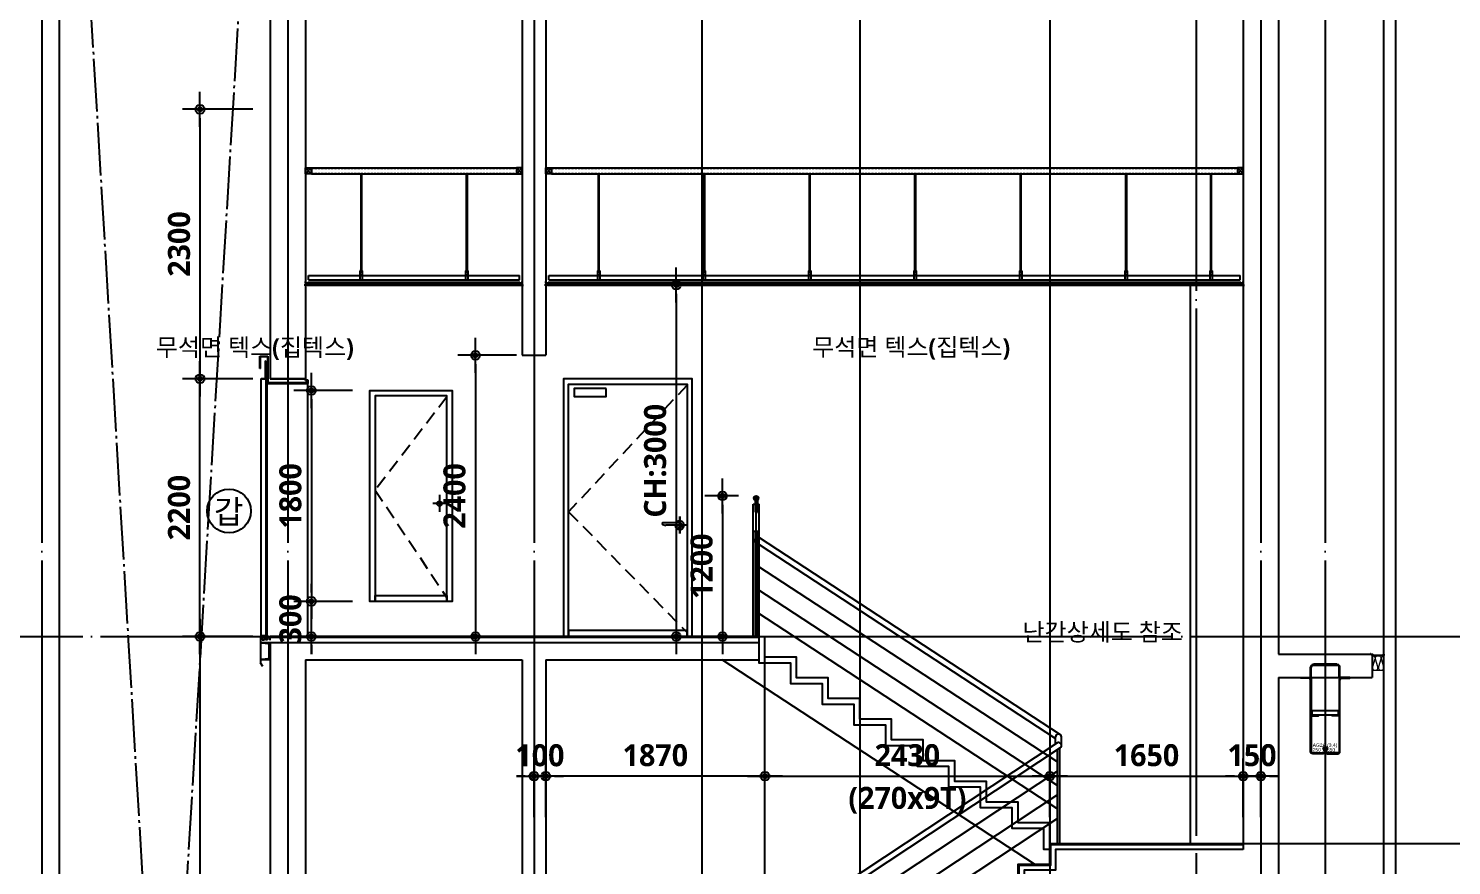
# Model space of a CAD drawing. Header units: millimetres. Extents: x 0 to 356400, y 0 to 68257.
# Drawn here: x 240112 to 252252, y 39745 to 46890 of the extents above; entities that cross this region are included whole.
import ezdxf
from ezdxf.enums import TextEntityAlignment as Align

# ---------------------------------------------------------------- set-up
doc = ezdxf.new("R2010")
doc.units = ezdxf.units.MM
doc.header["$LTSCALE"] = 75
for name, pattern in [('CEN', [62, 60, -1, 0, -1]), ('HID', [2.3, 1.5, -0.8]), ('HIDDEN', [0.375, 0.25, -0.125]), ('STD_SHAFT', [7.3, 6, -0.5, 0.3, -0.5])]:
    doc.linetypes.add(name, pattern=pattern)
doc.layers.get('Defpoints').update_dxf_attribs({"color": 161})
for name, color, linetype in [('##좌굴방지', 6, 'Continuous'), ('A-ANNO-LEAD', 4, 'Continuous'), ('A-ANNO-SYMB', 7, 'Continuous'), ('A-ANNO-TEXT1', 7, 'Continuous'), ('A-ANNO-TITL', 7, 'Continuous'), ('A-CEN', 1, 'CEN'), ('A-DOOR', 4, 'Continuous'), ('A-FIN-TYP1', 6, 'Continuous'), ('A-FIN-TYP2', 4, 'Continuous'), ('A-FLOR-GW', 6, 'Continuous'), ('A-FLOR-OPEN-BELO', 6, 'STD_SHAFT'), ('A-PS-HID', 5, 'HID'), ('A-SECT-DOOR', 8, 'Continuous'), ('A-SECT-ELEV', 8, 'Continuous'), ('A-SECT-Hrail1', 8, 'Continuous'), ('A-SECT-Hrail2', 6, 'Continuous'), ('A-SECT-MATR1', 4, 'Continuous'), ('A-SECT-STAIRS', 4, 'Continuous'), ('A-ST-AXIS-CEN', 252, 'CEN'), ('A-ST-AXIS-DIM', 7, 'Continuous'), ('A-ST-CONC', 2, 'Continuous'), ('A-WALL-PATT', 8, 'Continuous'), ('C02-AA$0$A-FIN-TYP1', 6, 'Continuous'), ('C02-AA$0$A-SECT-CLNG', 6, 'Continuous'), ('C02-AA$0$A-SECT-MATR1', 4, 'Continuous'), ('LEADER', 7, 'Continuous')]:
    doc.layers.add(name, color=color, linetype=linetype)
for name, color, linetype, plot in [('A-ANNO-NPLT', 129, 'Continuous', False), ('Defpoint', 161, 'Continuous', False), ('G(그리드2)', 235, 'Continuous', False)]:
    doc.layers.add(name, color=color, linetype=linetype, plot=plot)
doc.layers.add('A-XXXX-INSL2', color=8, linetype='Continuous', lineweight=18)
doc.layers.add('A-XXXX-STL', color=3, linetype='Continuous', lineweight=25)
doc.styles.add('2020음성 1차', font='NanumGothicBold.ttf')
doc.styles.add('SH_대대리576', font='')
doc.styles.add('SH_진천_나눔', font='NanumGothicBold.ttf')
doc.styles.get("Standard").update_dxf_attribs({"font": 'arial.ttf'})
doc.styles.get('SH_대대리576').set_extended_font_data('NanumGothic', bold=True)
doc.dimstyles.new('SHP 75 (in)', dxfattribs={"dimscale": 75, "dimtxt": 2.5, "dimasz": 1, "dimexe": 2, "dimexo": 2, "dimgap": 1, "dimtad": 1, "dimdec": 0, "dimzin": 0, "dimdsep": 46, "dimtxsty": 'SH_대대리576', "dimblk": 'DIMDOT', "dimblk1": 'NONE', "dimblk2": 'DIMDOT', "dimcen": 0.09, "dimclrd": 256, "dimclre": 256, "dimclrt": 3, "dimadec": 0, "dimazin": 1, "dimtfac": 1, "dimtdec": 0, "dimtix": 1, "dimtmove": 2, "dimatfit": 0, "dimldrblk": 'DIMDOT', "dimfxl": 1, "dimtfillclr": 3, "dimtolj": 1, "dimtzin": 0, "dimlwd": -1, "dimlwe": -1, "dimarcsym": 0})
pattern_1 = [(45, (-26656.6069, -1454.5902), (-0.25, 0.25), [])]

# ---------------------------------------------------------------- blocks, each defined once
blk = doc.blocks.new('DIMDOT')
at = {"color": 0}
blk.add_line((-2, 0), (2, 0), dxfattribs=at)
for radius in [0.5, 0.25]:
    blk.add_circle((0, 0), radius, dxfattribs=at)
blk = doc.blocks.new('*D4415')
at = {"layer": 'A-ST-AXIS-DIM'}
for p, q in [((246170, 42900), (245883, 42900)), ((246033, 42825), (246033, 41775)), ((246180, 41700), (245883, 41700))]:
    blk.add_line(p, q, dxfattribs=at)
at = {"layer": 'Defpoints', "color": 0}
for p in [(246320, 42900), (246033, 41700), (246330, 41700)]:
    blk.add_point(p, dxfattribs=at)
at = {"layer": 'A-ST-AXIS-DIM', "linetype": 'ByBlock', "xscale": 75, "yscale": 75, "zscale": 75}
for p, rotation in [((246033, 42900), 90), ((246033, 41700), 270)]:
    blk.add_blockref('DIMDOT', p, dxfattribs=dict(at, rotation=rotation))
at = {"layer": 'A-ST-AXIS-DIM', "color": 3, "insert": (245855, 42300), "char_height": 187.5, "attachment_point": 5, "rotation": 90, "style": 'SH_대대리576'}
blk.add_mtext('\\A1;1200', dxfattribs=at)
blk = doc.blocks.new('_None')
blk = doc.blocks.new('*D4416')
at = {"layer": 'A-ST-AXIS-DIM'}
for p, q in [((246088, 44700), (245488, 44700)), ((245638, 44625), (245638, 41775)), ((246088, 41700), (245488, 41700))]:
    blk.add_line(p, q, dxfattribs=at)
at = {"layer": 'Defpoints', "color": 0}
for p in [(246238, 44700), (245638, 41700), (246238, 41700)]:
    blk.add_point(p, dxfattribs=at)
at = {"layer": 'A-ST-AXIS-DIM', "linetype": 'ByBlock', "xscale": 75, "yscale": 75, "zscale": 75}
for p, rotation in [((245638, 44700), 90), ((245638, 41700), 270)]:
    blk.add_blockref('DIMDOT', p, dxfattribs=dict(at, rotation=rotation))
at = {"layer": 'A-ST-AXIS-DIM', "color": 3, "insert": (245459, 43200), "char_height": 187.5, "attachment_point": 5, "rotation": 90, "style": 'SH_대대리576'}
blk.add_mtext('\\A1;CH:3000', dxfattribs=at)
blk = doc.blocks.new('A$C1BF15DB8')
at = {"layer": 'A-ANNO-NPLT'}
for p, q in [((-21, 14, 0), (-21, -10, 0)), ((0, 0, 0), (-31, 0, 0))]:
    blk.add_line(p, q, dxfattribs=at)
at = {"layer": 'C02-AA$0$A-FIN-TYP1'}
blk.add_line((0, 24), (0, 0), dxfattribs=at)
at = {"layer": 'C02-AA$0$A-SECT-CLNG', "color": 8}
blk.add_line((4, 44), (4, 82), dxfattribs=at)
at = {"layer": 'C02-AA$0$A-SECT-MATR1'}
blk.add_lwpolyline([(-21, 14), (-6, 14), (-6, -1), (9, -1), (9, 0), (-5, 0), (-5, 15), (-20, 15), (-20, 29), (-21, 29)], close=True, dxfattribs=at)
blk = doc.blocks.new('A$C1A1450A5')
at = {"layer": 'C02-AA$0$A-SECT-CLNG', "color": 8}
for p, q in [((-7, 0), (-7, -3)), ((7, 0), (-7, 0)), ((7, 0), (7, -3)), ((10, -3), (-10, -3)), ((-10, -3), (-10, -83)), ((10, -6), (-10, -6)), ((10, -37), (-10, -37)), ((10, -83), (-10, -83)), ((-7, -9), (-7, -6)), ((7, -9), (-7, -9)), ((-4, -14), (-4, -9)), ((4, -14), (-4, -14)), ((4, -14), (4, -9)), ((7, -9), (7, -6)), ((10, -3), (10, -83))]:
    blk.add_line(p, q, dxfattribs=at)
blk = doc.blocks.new('*U1766')
at = {"layer": 'A-ANNO-NPLT'}
for p, q in [((-5084, 0), (-5115, 0)), ((-5105, 14), (-5105, -10)), ((824, 0, 0), (855, 0, 0)), ((845, 14, 0), (845, -10, 0))]:
    blk.add_line(p, q, dxfattribs=at)
at = {"layer": 'C02-AA$0$A-FIN-TYP1'}
for p, q in [((-5084, 24), (824, 24)), ((-5084, 12), (824, 12)), ((-5084, 0), (824, 0))]:
    blk.add_line(p, q, dxfattribs=at)
at = {"layer": 'C02-AA$0$A-SECT-CLNG', "color": 8}
for p, q in [((-4659, 950), (-4659, 125)), ((-4652, 950), (-4652, 125)), ((-3759, 950), (-3759, 125)), ((-3752, 950), (-3752, 125)), ((-2859, 950), (-2859, 125)), ((-2852, 950), (-2852, 125)), ((-1959, 950), (-1959, 125)), ((-1952, 950), (-1952, 125)), ((-1059, 950), (-1059, 125)), ((-1052, 950), (-1052, 125)), ((-159, 950), (-159, 125)), ((-152, 950), (-152, 125)), ((565, 950), (565, 125)), ((572, 950), (572, 125)), ((-5080, 82), (820, 82)), ((-5080, 44), (820, 44))]:
    blk.add_line(p, q, dxfattribs=at)
for p in [(-4655, 125), (-3755, 125), (-2855, 125), (-1955, 125), (-1055, 125), (-155, 125), (569, 125)]:
    blk.add_blockref('A$C1A1450A5', p, dxfattribs=at)
at = {"layer": 'C02-AA$0$A-SECT-MATR1'}
blk.add_blockref('A$C1BF15DB8', (-5084, 0), dxfattribs=at)
at = {"layer": 'C02-AA$0$A-SECT-MATR1', "xscale": -1}
blk.add_blockref('A$C1BF15DB8', (824, 0), dxfattribs=at)
blk = doc.blocks.new('*D4585')
at = {"layer": 'A-ST-AXIS-DIM'}
for p, q in [((242025, 41700), (241425, 41700)), ((241575, 41625), (241575, 33975)), ((242025, 33900), (241425, 33900))]:
    blk.add_line(p, q, dxfattribs=at)
at = {"layer": 'Defpoints', "color": 0}
for p in [(242175, 41700), (241575, 33900), (242175, 33900)]:
    blk.add_point(p, dxfattribs=at)
at = {"layer": 'A-ST-AXIS-DIM', "linetype": 'ByBlock', "xscale": 75, "yscale": 75, "zscale": 75}
for p, rotation in [((241575, 41700), 90), ((241575, 33900), 270)]:
    blk.add_blockref('DIMDOT', p, dxfattribs=dict(at, rotation=rotation))
at = {"layer": 'A-ST-AXIS-DIM', "color": 3, "insert": (241397, 37800), "char_height": 187.5, "attachment_point": 5, "rotation": 90, "style": 'SH_대대리576'}
blk.add_mtext('\\A1;7800', dxfattribs=at)
blk = doc.blocks.new('A$C69FA2F13')
at = {"layer": 'A-DOOR'}
for p, q in [((-90, 2454), (-20, 2454)), ((-90, 2348), (-90, 2454)), ((-85, 2449), (-25, 2449)), ((-85, 2348), (-85, 2449)), ((-25, 2449), (-25, 2225)), ((-20, 2454), (-20, 2225)), ((-85, 2348), (-90, 2348)), ((-42, 2263), (-42, 2413)), ((-42, 2413), (-38, 2413)), ((-38, 2258), (-38, 2413)), ((-78, 2263), (-42, 2263)), ((-78, 2258), (-38, 2258)), ((-30, 2250), (-30, 2220)), ((-30, 2250), (-25, 2250)), ((-30, 2220), (320, 2220)), ((315, 2225), (-25, 2225)), ((300, 2245), (300, 2250)), ((300, 2250), (320, 2250)), ((300, 2245), (315, 2245)), ((315, 2225), (315, 2245)), ((320, 2250), (320, 2220)), ((320, 2250), (320, 2220)), ((-85, 60), (-85, -166)), ((-65, 60), (-85, 60)), ((-85, 54), (-80, 54)), ((-80, 39), (-85, 39)), ((-85, 39), (-85, 33)), ((-85, 33), (-75, 33)), ((-85, 10), (0, 10)), ((-80, 54), (-80, 39)), ((-75, 49), (-70, 49)), ((-75, 33), (-75, 49)), ((-70, 49), (-70, 33)), ((-70, 33), (-56, 33)), ((-65, 49), (-65, 60)), ((-56, 49), (-65, 49)), ((-61, 66), (-61, 55)), ((-51, 55), (-61, 55)), ((-56, 49), (-45, 49)), ((-40, 33), (-56, 33)), ((-51, 66), (-51, 55)), ((-45, 49), (-45, 60)), ((-45, 60), (-25, 60)), ((-35, 49), (-40, 49)), ((-40, 49), (-40, 33)), ((-35, 33), (-35, 49)), ((-25, 33), (-35, 33)), ((-25, 54), (-30, 54)), ((-30, 54), (-30, 39)), ((-30, 39), (-25, 39)), ((-25, 60), (-25, 54)), ((-25, 39), (-25, 33)), ((-65, -195), (-85, -166))]:
    blk.add_line(p, q, dxfattribs=at)
at = {"layer": 'A-DOOR', "color": 8}
blk.add_line((-15, 60), (-15, 54), dxfattribs=at)
at = {"layer": 'A-DOOR'}
blk.add_lwpolyline([(-38, 2258), (-38, 66), (-78, 66), (-78, 2258)], close=True, dxfattribs=at)
blk.add_lwpolyline([(0, -140), (-75, -140), (-75, -138, -0.384691), (-71, -133), (-19, -128, 0.384691), (-10, -118), (-10, -12, 0.384691), (-19, -2), (-71, 3, -0.384691), (-75, 8), (-75, 10), (0, 10)], format="xyb", dxfattribs=at)
at = {"layer": 'A-DOOR', "color": 8}
blk.add_lwpolyline([(-15, 60, -0.228513), (-25, 60), (-25, 50), (-15, 50), (-15, 60)], format="xyb", dxfattribs=at)
at = {"layer": 'A-SECT-ELEV'}
for p, q in [((-30, 2220), (-30, 60)), ((320, 60), (320, 2220))]:
    blk.add_line(p, q, dxfattribs=at)
at = {"layer": 'A-ST-CONC'}
blk.add_line((300, 2260), (0, 2260), dxfattribs=at)
at = {"layer": 'A-WALL-PATT'}
blk.add_line((0, 30), (0, 60), dxfattribs=at)
blk = doc.blocks.new('*D4586')
at = {"layer": 'A-ST-AXIS-DIM'}
for p, q in [((242025, 43900), (241425, 43900)), ((241575, 41775), (241575, 43825)), ((242025, 41700), (241425, 41700))]:
    blk.add_line(p, q, dxfattribs=at)
at = {"layer": 'Defpoints', "color": 0}
for p in [(241575, 43900), (242175, 43900), (242175, 41700)]:
    blk.add_point(p, dxfattribs=at)
at = {"layer": 'A-ST-AXIS-DIM', "linetype": 'ByBlock', "xscale": 75, "yscale": 75, "zscale": 75}
for p, rotation in [((241575, 43900), 90), ((241575, 41700), 270)]:
    blk.add_blockref('DIMDOT', p, dxfattribs=dict(at, rotation=rotation))
at = {"layer": 'A-ST-AXIS-DIM', "color": 3, "insert": (241397, 42800), "char_height": 187.5, "attachment_point": 5, "rotation": 90, "style": 'SH_대대리576'}
blk.add_mtext('\\A1;2200', dxfattribs=at)
blk = doc.blocks.new('*D4587')
at = {"layer": 'A-ST-AXIS-DIM'}
for p, q in [((242025, 46200), (241425, 46200)), ((241575, 46125), (241575, 43975)), ((242025, 43900), (241425, 43900))]:
    blk.add_line(p, q, dxfattribs=at)
at = {"layer": 'Defpoints', "color": 0}
for p in [(242175, 46200), (241575, 43900), (242175, 43900)]:
    blk.add_point(p, dxfattribs=at)
at = {"layer": 'A-ST-AXIS-DIM', "linetype": 'ByBlock', "xscale": 75, "yscale": 75, "zscale": 75}
for p, rotation in [((241575, 46200), 90), ((241575, 43900), 270)]:
    blk.add_blockref('DIMDOT', p, dxfattribs=dict(at, rotation=rotation))
at = {"layer": 'A-ST-AXIS-DIM', "color": 3, "insert": (241397, 45050), "char_height": 187.5, "attachment_point": 5, "rotation": 90, "style": 'SH_대대리576'}
blk.add_mtext('\\A1;2300', dxfattribs=at)
blk = doc.blocks.new('*U4589')
at = {"layer": 'A-ANNO-NPLT'}
for p, q in [((-925, 14), (-925, 0)), ((925, 14), (925, 0)), ((-910, 0), (-925, 0)), ((910, 0), (925, 0))]:
    blk.add_line(p, q, dxfattribs=at)
at = {"layer": 'A-FIN-TYP2', "color": 8}
for p, q in [((-922, 997), (-878, 953)), ((-922, 953), (-878, 997)), ((922, 997), (878, 953)), ((922, 953), (878, 997))]:
    blk.add_line(p, q, dxfattribs=at)
at = {"layer": 'A-FIN-TYP2', "color": 8, "linetype": 'HIDDEN'}
for p, q in [((-875, 997), (875, 997)), ((-875, 953), (875, 953))]:
    blk.add_line(p, q, dxfattribs=at)
for points in [[(-878, 953), (-922, 953), (-922, 997), (-878, 997)], [(878, 953), (922, 953), (922, 997), (878, 997)]]:
    blk.add_lwpolyline(points, close=True, dxfattribs=at)
at = {"layer": 'C02-AA$0$A-FIN-TYP1'}
for p, q in [((-875, 1000), (875, 1000)), ((-875, 950), (875, 950)), ((-904, 24), (904, 24)), ((-904, 12), (904, 12)), ((-904, 0), (904, 0)), ((-925, 0), (-925, 0))]:
    blk.add_line(p, q, dxfattribs=at)
for points in [[(-875, 950), (-925, 950), (-925, 1000), (-875, 1000)], [(875, 950), (925, 950), (925, 1000), (875, 1000)]]:
    blk.add_lwpolyline(points, close=True, dxfattribs=at)
at = {"layer": 'C02-AA$0$A-SECT-CLNG', "color": 8}
for p, q in [((-454, 950), (-454, 125)), ((-447, 950), (-447, 125)), ((446, 950), (446, 125)), ((453, 950), (453, 125)), ((-900, 82), (900, 82)), ((-900, 44), (900, 44))]:
    blk.add_line(p, q, dxfattribs=at)
for p in [(-450, 125), (450, 125)]:
    blk.add_blockref('A$C1A1450A5', p, dxfattribs=at)
at = {"layer": 'C02-AA$0$A-SECT-MATR1'}
blk.add_blockref('A$C1BF15DB8', (-904, 0), dxfattribs=at)
at = {"layer": 'C02-AA$0$A-SECT-MATR1', "extrusion": (0, 0, -1), "zscale": -1}
blk.add_blockref('A$C1BF15DB8', (-904, 0), dxfattribs=at)
blk = doc.blocks.new('*D4593')
at = {"layer": 'A-ST-AXIS-DIM'}
for p, q in [((242875, 43800), (242375, 43800)), ((242525, 43725), (242525, 42075)), ((242875, 42000), (242375, 42000))]:
    blk.add_line(p, q, dxfattribs=at)
at = {"layer": 'Defpoints', "color": 0}
for p in [(243025, 43800), (242525, 42000), (243025, 42000)]:
    blk.add_point(p, dxfattribs=at)
at = {"layer": 'A-ST-AXIS-DIM', "linetype": 'ByBlock', "xscale": 75, "yscale": 75, "zscale": 75}
for p, rotation in [((242525, 43800), 90), ((242525, 42000), 270)]:
    blk.add_blockref('DIMDOT', p, dxfattribs=dict(at, rotation=rotation))
at = {"layer": 'A-ST-AXIS-DIM', "color": 3, "insert": (242347, 42900), "char_height": 187.5, "attachment_point": 5, "rotation": 90, "style": 'SH_대대리576'}
blk.add_mtext('\\A1;1800', dxfattribs=at)
blk = doc.blocks.new('*D4594')
at = {"layer": 'A-ST-AXIS-DIM'}
for p, q in [((242525, 42075), (242525, 42150)), ((242875, 42000), (242375, 42000)), ((242525, 41700), (242525, 42000)), ((242875, 41700), (242375, 41700)), ((242525, 41625), (242525, 41550))]:
    blk.add_line(p, q, dxfattribs=at)
at = {"layer": 'Defpoints', "color": 0}
for p in [(242525, 42000), (243025, 42000), (243025, 41700)]:
    blk.add_point(p, dxfattribs=at)
at = {"layer": 'A-ST-AXIS-DIM', "linetype": 'ByBlock', "xscale": 75, "yscale": 75, "zscale": 75}
for p, rotation in [((242525, 42000), 270), ((242525, 41700), 90)]:
    blk.add_blockref('DIMDOT', p, dxfattribs=dict(at, rotation=rotation))
at = {"layer": 'A-ST-AXIS-DIM', "color": 3, "insert": (242347, 41850), "char_height": 187.5, "attachment_point": 5, "rotation": 90, "style": 'SH_대대리576'}
blk.add_mtext('\\A1;300', dxfattribs=at)
blk = doc.blocks.new('*D9077')
at = {"layer": 'A-ST-AXIS-DIM'}
for p, q in [((246395, 40158), (246395, 40658)), ((248825, 40158), (248825, 40658)), ((246470, 40508), (248750, 40508))]:
    blk.add_line(p, q, dxfattribs=at)
at = {"layer": 'Defpoints', "color": 0}
for p in [(248825, 40508), (246395, 40008), (248825, 40008)]:
    blk.add_point(p, dxfattribs=at)
at = {"layer": 'A-ST-AXIS-DIM', "linetype": 'ByBlock', "xscale": 75, "yscale": 75, "zscale": 75, "rotation": 180}
blk.add_blockref('DIMDOT', (246395, 40508), dxfattribs=at)
at = {"layer": 'A-ST-AXIS-DIM', "linetype": 'ByBlock', "xscale": 75, "yscale": 75, "zscale": 75}
blk.add_blockref('DIMDOT', (248825, 40508), dxfattribs=at)
at = {"layer": 'A-ST-AXIS-DIM', "color": 3, "char_height": 187.5, "attachment_point": 5, "style": 'SH_대대리576'}
for s, insert in [('\\A1;2430', (247610, 40686)), ('\\A1;(270x9T)', (247610, 40302))]:
    blk.add_mtext(s, dxfattribs=dict(at, insert=insert))
blk = doc.blocks.new('*D9078')
at = {"layer": 'A-ST-AXIS-DIM'}
for p, q in [((248825, 40158), (248825, 40658)), ((250475, 40158), (250475, 40658)), ((248900, 40508), (250400, 40508))]:
    blk.add_line(p, q, dxfattribs=at)
at = {"layer": 'Defpoints', "color": 0}
for p in [(250475, 40508), (248825, 40008), (250475, 40008)]:
    blk.add_point(p, dxfattribs=at)
at = {"layer": 'A-ST-AXIS-DIM', "linetype": 'ByBlock', "xscale": 75, "yscale": 75, "zscale": 75, "rotation": 180}
blk.add_blockref('DIMDOT', (248825, 40508), dxfattribs=at)
at = {"layer": 'A-ST-AXIS-DIM', "linetype": 'ByBlock', "xscale": 75, "yscale": 75, "zscale": 75}
blk.add_blockref('DIMDOT', (250475, 40508), dxfattribs=at)
at = {"layer": 'A-ST-AXIS-DIM', "color": 3, "insert": (249650, 40686), "char_height": 187.5, "attachment_point": 5, "style": 'SH_대대리576'}
blk.add_mtext('\\A1;1650', dxfattribs=at)
blk = doc.blocks.new('*D9079')
at = {"layer": 'A-ST-AXIS-DIM'}
for p, q in [((244525, 40158), (244525, 40658)), ((246395, 40158), (246395, 40658)), ((246320, 40508), (244600, 40508))]:
    blk.add_line(p, q, dxfattribs=at)
at = {"layer": 'Defpoints', "color": 0}
for p in [(244525, 40508), (244525, 40008), (246395, 40008)]:
    blk.add_point(p, dxfattribs=at)
at = {"layer": 'A-ST-AXIS-DIM', "linetype": 'ByBlock', "xscale": 75, "yscale": 75, "zscale": 75, "rotation": 180}
blk.add_blockref('DIMDOT', (244525, 40508), dxfattribs=at)
at = {"layer": 'A-ST-AXIS-DIM', "linetype": 'ByBlock', "xscale": 75, "yscale": 75, "zscale": 75}
blk.add_blockref('DIMDOT', (246395, 40508), dxfattribs=at)
at = {"layer": 'A-ST-AXIS-DIM', "color": 3, "insert": (245460, 40686), "char_height": 187.5, "attachment_point": 5, "style": 'SH_대대리576'}
blk.add_mtext('\\A1;1870', dxfattribs=at)
blk = doc.blocks.new('*D9080')
at = {"layer": 'A-ST-AXIS-DIM'}
for p, q in [((244425, 40158), (244425, 40658)), ((244525, 40158), (244525, 40658)), ((244350, 40508), (244275, 40508)), ((244425, 40508), (244525, 40508)), ((244600, 40508), (244675, 40508))]:
    blk.add_line(p, q, dxfattribs=at)
at = {"layer": 'Defpoints', "color": 0}
for p in [(244525, 40508), (244425, 40008), (244525, 40008)]:
    blk.add_point(p, dxfattribs=at)
at = {"layer": 'A-ST-AXIS-DIM', "linetype": 'ByBlock', "xscale": 75, "yscale": 75, "zscale": 75}
blk.add_blockref('DIMDOT', (244425, 40508), dxfattribs=at)
at = {"layer": 'A-ST-AXIS-DIM', "linetype": 'ByBlock', "xscale": 75, "yscale": 75, "zscale": 75, "rotation": 180}
blk.add_blockref('DIMDOT', (244525, 40508), dxfattribs=at)
at = {"layer": 'A-ST-AXIS-DIM', "color": 3, "insert": (244475, 40685), "char_height": 187.5, "attachment_point": 5, "style": 'SH_대대리576'}
blk.add_mtext('\\A1;100', dxfattribs=at)
blk = doc.blocks.new('*D9081')
at = {"layer": 'A-ST-AXIS-DIM'}
for p, q in [((250475, 40158), (250475, 40658)), ((250625, 40158), (250625, 40658)), ((250400, 40508), (250325, 40508)), ((250625, 40508), (250475, 40508)), ((250700, 40508), (250775, 40508))]:
    blk.add_line(p, q, dxfattribs=at)
at = {"layer": 'Defpoints', "color": 0}
for p in [(250475, 40508), (250475, 40008), (250625, 40008)]:
    blk.add_point(p, dxfattribs=at)
at = {"layer": 'A-ST-AXIS-DIM', "linetype": 'ByBlock', "xscale": 75, "yscale": 75, "zscale": 75}
blk.add_blockref('DIMDOT', (250475, 40508), dxfattribs=at)
at = {"layer": 'A-ST-AXIS-DIM', "linetype": 'ByBlock', "xscale": 75, "yscale": 75, "zscale": 75, "rotation": 180}
blk.add_blockref('DIMDOT', (250625, 40508), dxfattribs=at)
at = {"layer": 'A-ST-AXIS-DIM', "color": 3, "insert": (250550, 40686), "char_height": 187.5, "attachment_point": 5, "style": 'SH_대대리576'}
blk.add_mtext('\\A1;150', dxfattribs=at)
blk = doc.blocks.new('갑종 TEXT100')
at = {"layer": 'A-ANNO-SYMB'}
blk.add_circle((0, 0), 280, dxfattribs=at)
at = {"layer": 'A-ANNO-TITL', "style": '2020음성 1차'}
blk.add_text('갑 ', height=300, dxfattribs=at).set_placement((46, -10), align=Align.MIDDLE_CENTER)
blk = doc.blocks.new('G$C698D9822')
at = {"layer": 'A-CEN'}
for p, q in [((992, 1024), (992, 880)), ((1062, 950), (938, 950))]:
    blk.add_line(p, q, dxfattribs=at)
at = {"layer": 'A-PS-HID'}
blk.add_lwpolyline([(1055, 2145), (45, 1065), (1050, 40)], dxfattribs=at)
at = {"layer": 'A-SECT-DOOR'}
for p, q in [((992, 969), (845, 969)), ((957, 949), (873, 949))]:
    blk.add_line(p, q, dxfattribs=at)
for points in [[(45, 1065), (45, 2155), (1055, 2155), (1055, 2145), (1055, 950), (1055, 50), (1055, 0), (1100, 0), (1100, 2200), (0, 2200), (0, 0), (45, 0), (45, 50)], [(366, 2116), (93, 2116), (93, 2049), (366, 2049)], [(45, 50), (45, 0), (1055, 0), (1055, 50), (1040, 50)]]:
    blk.add_lwpolyline(points, close=True, dxfattribs=at)
for centre, radius, start, end in [((992, 950), 37.3, 180.9385, 157.0665), ((845, 966), 3, 90, 166.723), ((848, 966), 6.09, 166.723, 200.4138), ((872, 986), 37.2, 217.801, 272.4199), ((940, 901), 51.4, 42.6877, 70.1326), ((992, 949), 20, 223.2078, 90)]:
    blk.add_arc(centre, radius, start, end, dxfattribs=at)
blk = doc.blocks.new('*D9227')
at = {"layer": 'A-ST-AXIS-DIM'}
for p, q in [((244275, 44100), (243775, 44100)), ((243925, 44025), (243925, 41775)), ((244275, 41700), (243775, 41700))]:
    blk.add_line(p, q, dxfattribs=at)
at = {"layer": 'Defpoints', "color": 0}
for p in [(244425, 44100), (243925, 41700), (244425, 41700)]:
    blk.add_point(p, dxfattribs=at)
at = {"layer": 'A-ST-AXIS-DIM', "linetype": 'ByBlock', "xscale": 75, "yscale": 75, "zscale": 75}
for p, rotation in [((243925, 44100), 90), ((243925, 41700), 270)]:
    blk.add_blockref('DIMDOT', p, dxfattribs=dict(at, rotation=rotation))
at = {"layer": 'A-ST-AXIS-DIM', "color": 3, "insert": (243747, 42900), "char_height": 187.5, "attachment_point": 5, "rotation": 90, "style": 'SH_대대리576'}
blk.add_mtext('\\A1;2400', dxfattribs=at)
blk = doc.blocks.new('G$C4CAA97C9')
h = blk.add_hatch()
h.set_pattern_fill('ANSI31', color=252, scale=0.1, angle=45, style=0)
h.set_pattern_definition(pattern_1)
h.paths.add_polyline_path([(184, 760), (234, 760), (234, 754), (184, 754)])
h = blk.add_hatch()
h.set_pattern_fill('ANSI31', color=252, scale=0.1, angle=45, style=0)
h.set_pattern_definition(pattern_1)
h.paths.add_polyline_path([(84, 645), (84, 695), (90, 695), (90, 645)])
h = blk.add_hatch()
h.set_pattern_fill('ANSI31', color=252, scale=0.1, angle=45, style=0)
h.set_pattern_definition(pattern_1)
h.paths.add_polyline_path([(334, 645), (334, 695), (328, 695), (328, 645)])
at = {"layer": '##좌굴방지'}
for points in [[(98, 328), (98, 368), (320, 368), (320, 328)], [(328, 328), (90, 328), (90, 322), (150, 322), (150, 328)], [(328, 328), (328, 322), (268, 322), (268, 328)]]:
    blk.add_lwpolyline(points, dxfattribs=at)
at = {"color": 2, "linetype": 'Continuous'}
for p, q in [((84, 645), (84, 739)), ((90, 645), (90, 739)), ((105, 760), (313, 760)), ((105, 754), (313, 754)), ((328, 645), (328, 739)), ((334, 645), (334, 739)), ((84, 645), (90, 645)), ((334, 645), (328, 645))]:
    blk.add_line(p, q, dxfattribs=at)
at = {"color": 3, "linetype": 'Continuous'}
for p, q in [((109, 760), (109, 766)), ((109, 766), (309, 766)), ((109, 760), (309, 760)), ((309, 760), (309, 766))]:
    blk.add_line(p, q, dxfattribs=at)
at = {"color": 7, "linetype": 'Continuous'}
blk.add_line((84, 625), (84, 515), dxfattribs=at)
at = {"color": 252, "linetype": 'Continuous'}
blk.add_line((346, 650), (334, 650), dxfattribs=at)
at = {"color": 2, "linetype": 'Continuous'}
for points in [[(191, 54), (196, 56), (208, 24, -0.520567), (191, 0), (102, 0, -0.414214), (84, 18), (84, 630, 0.413373), (70, 644), (0, 644), (0, 650), (70, 650, -0.413938), (90, 630), (90, 18, 0.414214), (102, 6), (191, 6, 0.520567), (202, 22)], [(227, 54), (222, 56), (210, 24, 0.520567), (227, 0), (316, 0, 0.414214), (334, 18), (334, 630, -0.413373), (348, 644), (418, 644), (418, 650), (348, 650, 0.413938), (328, 630), (328, 18, -0.414214), (316, 6), (227, 6, -0.520567), (216, 22)]]:
    blk.add_lwpolyline(points, format="xyb", close=True, dxfattribs=at)
for centre, radius, start, end in [((105, 739), 21, 90, 180), ((105, 739), 15, 90, 180), ((313, 739), 21, 0, 90), ((313, 739), 15, 0, 90)]:
    blk.add_arc(centre, radius, start, end, dxfattribs=at)
at = {"layer": 'Defpoint', "linetype": 'Continuous'}
for s, p in [('AG2A (3,4)', (102, 73)), ('250 X 850', (102, 33))]:
    blk.add_text(s, height=30, dxfattribs=at).set_placement(p, align=Align.MIDDLE_LEFT)

msp = doc.modelspace()

# ---------------------------------------------------------------- linework, layer by layer
at = {"layer": 'A-ANNO-LEAD'}
for points in [[(243225.1, 44701.7, 0, 48, 0), (243225.1, 44557.7, 0, 0, 0), (243225.1, 44164.5, 0, 0, 0), (243075.1, 44164.5, 0, 0, 0)], [(246576.9, 44702.5, 0, 48, 0), (246576.9, 44558.5, 0, 0, 0), (246576.9, 44165.4, 0, 0, 0), (246726.9, 44165.4, 0, 0, 0)]]:
    msp.add_lwpolyline(points, format="xyseb", dxfattribs=at)
at = {"layer": 'A-CEN'}
for p, q in [((240225, 56300), (240225, 9200)), ((242325, 56300), (242325, 9200)), ((244425, 56300), (244425, 9200)), ((250625, 56300), (250625, 9200)), ((250075, 53800), (250075, 9200)), ((243617.3, 42909.4), (243617.3, 42764.7)), ((243687.4, 42835), (243562.6, 42835)), ((245667.3, 42724.4), (245667.3, 42579.7)), ((236075, 41700), (253975, 41700)), ((248825, 39933.3), (253975, 39933.3))]:
    msp.add_line(p, q, dxfattribs=at)
at = {"layer": 'A-FIN-TYP1'}
for p, q in [((246345, 41700), (242175, 41700)), ((246345, 41691), (242175, 41691)), ((246345, 41691), (246345, 41700))]:
    msp.add_line(p, q, dxfattribs=at)
for points in [[(244525, 38166.7), (246395, 38166.7), (246395, 38343.3), (246665, 38343.3), (246665, 38520), (246935, 38520), (246935, 38696.7), (247205, 38696.7), (247205, 38873.3), (247475, 38873.3), (247475, 39050), (247745, 39050), (247745, 39226.7), (248015, 39226.7), (248015, 39403.3), (248285, 39403.3), (248285, 39580), (248555, 39580), (248555, 39756.7), (248825, 39756.7), (248825, 39933.3), (250475, 39933.3)], [(244525, 38157.7), (246404, 38157.7), (246404, 38334.3), (246674, 38334.3), (246674, 38511), (246944, 38511), (246944, 38687.7), (247214, 38687.7), (247214, 38864.3), (247484, 38864.3), (247484, 39041), (247754, 39041), (247754, 39217.7), (248024, 39217.7), (248024, 39394.3), (248294, 39394.3), (248294, 39571), (248564, 39571), (248564, 39747.7), (248834, 39747.7), (248834, 39924.3), (250475, 39924.3)]]:
    msp.add_lwpolyline(points, dxfattribs=at)
at = {"layer": 'A-FIN-TYP2', "color": 8}
for p, q in [((244528.2, 45696.8), (244571.8, 45653.2)), ((244528.2, 45653.2), (244571.8, 45696.8)), ((250471.8, 45696.8), (250428.2, 45653.2)), ((250471.8, 45653.2), (250428.2, 45696.8))]:
    msp.add_line(p, q, dxfattribs=at)
at = {"layer": 'A-FIN-TYP2', "color": 8, "linetype": 'HIDDEN'}
for p, q in [((244575, 45696.8), (250425, 45696.8)), ((244575, 45653.2), (250425, 45653.2))]:
    msp.add_line(p, q, dxfattribs=at)
for points in [[(244571.8, 45653.2), (244528.2, 45653.2), (244528.2, 45696.8), (244571.8, 45696.8)], [(250428.2, 45653.2), (250471.8, 45653.2), (250471.8, 45696.8), (250428.2, 45696.8)]]:
    msp.add_lwpolyline(points, close=True, dxfattribs=at)
at = {"layer": 'A-FLOR-GW'}
for p, q in [((251775, 53200), (251775, 30700)), ((251675, 30700), (251675, 53100))]:
    msp.add_line(p, q, dxfattribs=at)
at = {"layer": 'A-FLOR-OPEN-BELO'}
for p, q in [((240375, 21300), (242175, 51550)), ((240375, 51550), (242175, 21300))]:
    msp.add_line(p, q, dxfattribs=at)
at = {"layer": 'A-PS-HID'}
msp.add_lwpolyline([(243680, 43745), (243070, 42950), (243675, 42040)], dxfattribs=at)
at = {"layer": 'A-SECT-DOOR'}
for p, q in [((245667.4, 42669.4), (245520.1, 42669.4)), ((245632.4, 42649.2), (245548.4, 42649.2))]:
    msp.add_line(p, q, dxfattribs=at)
for points in [[(243680, 42950), (243680, 43755), (243070, 43755), (243070, 43745), (243070, 42835), (243070, 42050), (243070, 42000), (243025, 42000), (243025, 43800), (243725, 43800), (243725, 42000), (243680, 42000), (243680, 42050)], [(243680, 42050), (243680, 42000), (243070, 42000), (243070, 42050), (243084.8, 42050)]]:
    msp.add_lwpolyline(points, close=True, dxfattribs=at)
msp.add_circle((243617.3, 42835), 20, dxfattribs=at)
for centre, radius, start, end in [((245523.1, 42665.7), 6.09, 166.72305, 200.41376), ((245520.1, 42666.4), 3, 90, 166.72305), ((245546.8, 42686.3), 37.2, 217.80104, 272.41992), ((245667.3, 42650), 37.3, 180.93849, 157.06649), ((245615, 42600.8), 51.4, 42.68771, 70.13262), ((245667.4, 42649.4), 20, 223.20776, 90)]:
    msp.add_arc(centre, radius, start, end, dxfattribs=at)
at = {"layer": 'A-SECT-Hrail1'}
for p, q in [((246295, 42530.3), (246295, 42610.6)), ((246310, 42507), (246306.2, 42509.5)), ((246345, 42530.3), (246345, 42597.4))]:
    msp.add_line(p, q, dxfattribs=at)
msp.add_lwpolyline([(246310, 42587.7), (246310, 42506), (246310, 42505.4), (246310, 41700), (246330, 41700), (246330, 42491.8), (246330, 42506), (246330, 42587.7, -0.2087122)], format="xyb", close=True, dxfattribs=at)
for points in [[(246345, 42544.4), (248913.7, 40863.6)], [(246345, 42484.6), (248875, 40829.2)], [(246330, 42304.2), (248890, 40629.1)], [(246330, 42104.2), (248890, 40429.1)], [(246330, 41904.2), (248890, 40229.1)]]:
    msp.add_lwpolyline(points, dxfattribs=at)
for start, end in [(180, 246.42182), (293.57818, 0)]:
    msp.add_arc((246320, 42530.3), 25, start, end, dxfattribs=at)
at = {"layer": 'A-SECT-Hrail2'}
for p, q in [((246310, 42864.8), (246310, 42830)), ((246320, 41700), (246320, 42900)), ((246330, 42864.8), (246330, 42830)), ((246295, 42830), (246345, 42830)), ((246295, 41700), (246295, 42830)), ((246310, 42830), (246310, 42760)), ((246310, 42760), (246330, 42760)), ((246330, 42830), (246330, 42760)), ((246345, 41700), (246345, 42830))]:
    msp.add_line(p, q, dxfattribs=at)
for points in [[(246295, 42600), (246345, 42600)], [(248875, 40783), (248875, 40842.7)], [(248925, 40769.6), (248925, 40842.7)], [(248886.2, 40790.5), (246306.2, 39083.3)], [(248913.8, 40748.8), (246333.8, 39041.6)], [(248890, 39933.3), (248890, 40733)], [(248910, 39933.3), (248910, 40746.3)], [(248890, 40550.9), (246330, 38857)], [(248890, 40348.9), (246330, 38655)], [(248890, 40146.9), (246330, 38453.1)]]:
    msp.add_lwpolyline(points, dxfattribs=at)
for radius in [19, 14.4]:
    msp.add_circle((246320, 42881), radius, dxfattribs=at)
for centre, start, end in [((248900, 40842.7), 0, 180), ((248900, 40769.6), 303.49153, 123.49153)]:
    msp.add_arc(centre, 25, start, end, dxfattribs=at)
at = {"layer": 'A-SECT-MATR1'}
msp.add_line((250025, 39933.3), (250025, 44700), dxfattribs=at)
at = {"layer": 'A-SECT-STAIRS'}
for p, q in [((246345, 41650), (246345, 41691)), ((248694.6, 39756.7), (246030.3, 41500))]:
    msp.add_line(p, q, dxfattribs=at)
for points in [[(248825, 39883.3), (248775, 39883.3), (248775, 40060), (248505, 40060), (248505, 40236.7), (248235, 40236.7), (248235, 40413.3), (247965, 40413.3), (247965, 40590), (247695, 40590), (247695, 40766.7), (247425, 40766.7), (247425, 40943.3), (247155, 40943.3), (247155, 41120), (246885, 41120), (246885, 41296.7), (246615, 41296.7), (246615, 41473.3), (246345, 41473.3), (246345, 41700)], [(248825, 39933.3), (248825, 40110), (248555, 40110), (248555, 40286.7), (248285, 40286.7), (248285, 40463.3), (248015, 40463.3), (248015, 40640), (247745, 40640), (247745, 40816.7), (247475, 40816.7), (247475, 40993.3), (247205, 40993.3), (247205, 41170), (246935, 41170), (246935, 41346.7), (246665, 41346.7), (246665, 41523.3), (246395, 41523.3), (246395, 41700)]]:
    msp.add_lwpolyline(points, dxfattribs=at)
at = {"layer": 'A-ST-AXIS-CEN'}
msp.add_line((251175, 56300), (251175, 9200), dxfattribs=at)
at = {"layer": 'A-ST-CONC'}
for p, q in [((240375, 51550), (240375, 21200)), ((242175, 51550), (242175, 43900)), ((242475, 51550), (242475, 43900)), ((244325, 51550), (244325, 44100)), ((244525, 51550), (244525, 44100)), ((250475, 51550), (250475, 39883.3)), ((250775, 51550), (250775, 41550)), ((244325, 44100), (244525, 44100)), ((242175, 43900), (242475, 43900)), ((242175, 41650), (246345, 41650)), ((242175, 41650), (242175, 33900)), ((246345, 41500), (246345, 41650)), ((246345, 41500), (246345, 41650)), ((250775, 41550), (251575, 41550)), ((251575, 41550), (251575, 41350)), ((242475, 41500), (244325, 41500)), ((242475, 41500), (242475, 33900)), ((244325, 41500), (244325, 34100)), ((244525, 41500), (244525, 39150)), ((244525, 41500), (246345, 41500)), ((250775, 41350), (251575, 41350)), ((250775, 41350), (250775, 31650))]:
    msp.add_line(p, q, dxfattribs=at)
msp.add_lwpolyline([(250475, 39883.3), (248875, 39883.3), (248875, 39706.7), (248605, 39706.7), (248605, 39530), (248335, 39530), (248335, 39353.3), (248065, 39353.3), (248065, 39176.7), (247795, 39176.7), (247795, 39000), (247525, 39000), (247525, 38823.3), (247255, 38823.3), (247255, 38646.7), (246985, 38646.7), (246985, 38470), (246715, 38470), (246715, 38293.3), (246445, 38293.3), (246445, 38116.7), (244525, 38116.7)], dxfattribs=at)
at = {"layer": 'A-XXXX-INSL2'}
msp.add_line((251575, 41412), (251675, 41412), dxfattribs=at)
msp.add_lwpolyline([(251576.5, 41537, -0.509267), (251598.6, 41506.7), (251579.4, 41442.3, 1.37259), (251623.6, 41442.3), (251604.4, 41506.7, -1.37259), (251648.6, 41506.7), (251629.4, 41442.3, 1.37259), (251673.6, 41442.3), (251654.4, 41506.7, -0.4882903), (251675, 41537)], format="xyb", dxfattribs=at)
at = {"layer": 'A-XXXX-STL'}
for p, q in [((251561.9, 41553.5), (251557.4, 41553.5)), ((251557.4, 41553.5), (251558.7, 41551.5)), ((251558.7, 41551.5), (251559.6, 41543.6)), ((251560.5, 41551.5), (251559.6, 41543.6)), ((251561.9, 41553.5), (251560.5, 41551.5))]:
    msp.add_line(p, q, dxfattribs=at)
at = {"layer": 'A-XXXX-STL', "const_width": 3}
msp.add_lwpolyline([(251545, 41550), (251575, 41550), (251575, 41410.6), (251633, 41410.6)], dxfattribs=at)
at = {"layer": 'A-XXXX-STL'}
msp.add_lwpolyline([(251675, 41537), (251576.5, 41537), (251576.5, 41550), (251578.5, 41550), (251578.5, 41539), (251673, 41539), (251673, 41550), (251675, 41550)], close=True, dxfattribs=at)
at = {"layer": 'C02-AA$0$A-FIN-TYP1'}
for p, q in [((244575, 45700), (250425, 45700)), ((244575, 45650), (250425, 45650))]:
    msp.add_line(p, q, dxfattribs=at)
for points in [[(244575, 45650), (244525, 45650), (244525, 45700), (244575, 45700)], [(250425, 45650), (250475, 45650), (250475, 45700), (250425, 45700)]]:
    msp.add_lwpolyline(points, close=True, dxfattribs=at)
at = {"layer": 'G(그리드2)'}
for p, q in [((245855, 56300), (245855, 8300)), ((247205, 56300), (247205, 8300)), ((248825, 56300), (248825, 8300)), ((246395, 37966.7), (246395, 41700))]:
    msp.add_line(p, q, dxfattribs=at)
at = {"layer": 'LEADER'}
msp.add_lwpolyline([(248070.8, 41408.9, 0, 40, 0), (248130.8, 41512.8, 0, 0, 0), (248255.7, 41729.2, 0, 0, 0), (248555.7, 41729.2, 0, 0, 0)], format="xyseb", dxfattribs=at)

# ---------------------------------------------------------------- block references
for name, p in [('*U4589', (243400, 44700)), ('G$C698D9822', (244675, 41700)), ('G$C4CAA97C9', (250966, 40700))]:
    msp.add_blockref(name, p)
at = {"xscale": 0.6666666666666666, "yscale": 0.6666666666666666, "zscale": 0.6666666666666666}
msp.add_blockref('갑종 TEXT100', (241822.7, 42770.8), dxfattribs=at)
at = {"layer": 'A-DOOR'}
msp.add_blockref('A$C69FA2F13', (242175, 41640), dxfattribs=at)
at = {"layer": 'C02-AA$0$A-FIN-TYP1'}
msp.add_blockref('*U1766', (249630.1, 44700), dxfattribs=at)

# ---------------------------------------------------------------- texts
at = {"layer": 'A-ANNO-TEXT1', "style": 'SH_진천_나눔'}
for s, p in [('무석면 텍스(집텍스)', (241198.5, 44094.1)), ('무석면 텍스(집텍스)', (246797.9, 44094.9)), ('난간상세도 참조', (248592.1, 41663))]:
    msp.add_text(s, height=150, dxfattribs=at).set_placement(p)

# ---------------------------------------------------------------- dimensions: what is measured, and where the dimension line sits
at = {"layer": 'A-ST-AXIS-DIM'}
for base, p1, p2, angle, picture, middle in [((241575, 43900), (242175, 46200), (242175, 43900), 90, '*D4587', (241396.5, 45050)), ((243925, 41700), (244425, 44100), (244425, 41700), 90, '*D9227', (243746.9, 42900)), ((241575, 43900), (242175, 41700), (242175, 43900), 270, '*D4586', (241396.9, 42800)), ((242525, 42000), (243025, 43800), (243025, 42000), 90, '*D4593', (242346.5, 42900)), ((246032.7, 41700), (246320, 42900), (246330, 41700), 90, '*D4415', (245854.6, 42300)), ((242525, 42000), (243025, 41700), (243025, 42000), 270, '*D4594', (242346.5, 41850)), ((241575, 33900), (242175, 41700), (242175, 33900), 90, '*D4585', (241396.5, 37800)), ((244525, 40507.5), (244425, 40007.5), (244525, 40007.5), 180, '*D9080', (244475, 40685.3)), ((244525, 40507.5), (246395, 40007.5), (244525, 40007.5), 0, '*D9079', (245460, 40686)), ((250475, 40507.5), (248825, 40007.5), (250475, 40007.5), 180, '*D9078', (249650, 40686)), ((250475, 40507.5), (250625, 40007.5), (250475, 40007.5), 0, '*D9081', (250550, 40685.6))]:
    dim = msp.add_linear_dim(base=base, p1=p1, p2=p2, angle=angle, dimstyle='SHP 75 (in)', override={"dimtxsty": 'SH_대대리576', "dimldrblk": 'DIMDOT'}, dxfattribs=at)
    dim.commit()
    dim.dimension.update_dxf_attribs({"geometry": picture, "text_midpoint": middle})
for base, p1, p2, angle, text, picture, middle in [((245638.1, 41700), (246238.1, 44700), (246238.1, 41700), 270, 'CH:<>', '*D4416', (245458.9, 43200)), ((248825, 40507.5), (246395, 40007.5), (248825, 40007.5), 180, '<>\\X(270x9T)', '*D9077', (247610, 40507.5))]:
    dim = msp.add_linear_dim(base=base, p1=p1, p2=p2, angle=angle, text=text, dimstyle='SHP 75 (in)', override={"dimtxsty": 'SH_대대리576', "dimldrblk": 'DIMDOT'}, dxfattribs=at)
    dim.commit()
    dim.dimension.update_dxf_attribs({"geometry": picture, "text_midpoint": middle})

doc.saveas('drawing.dxf')
